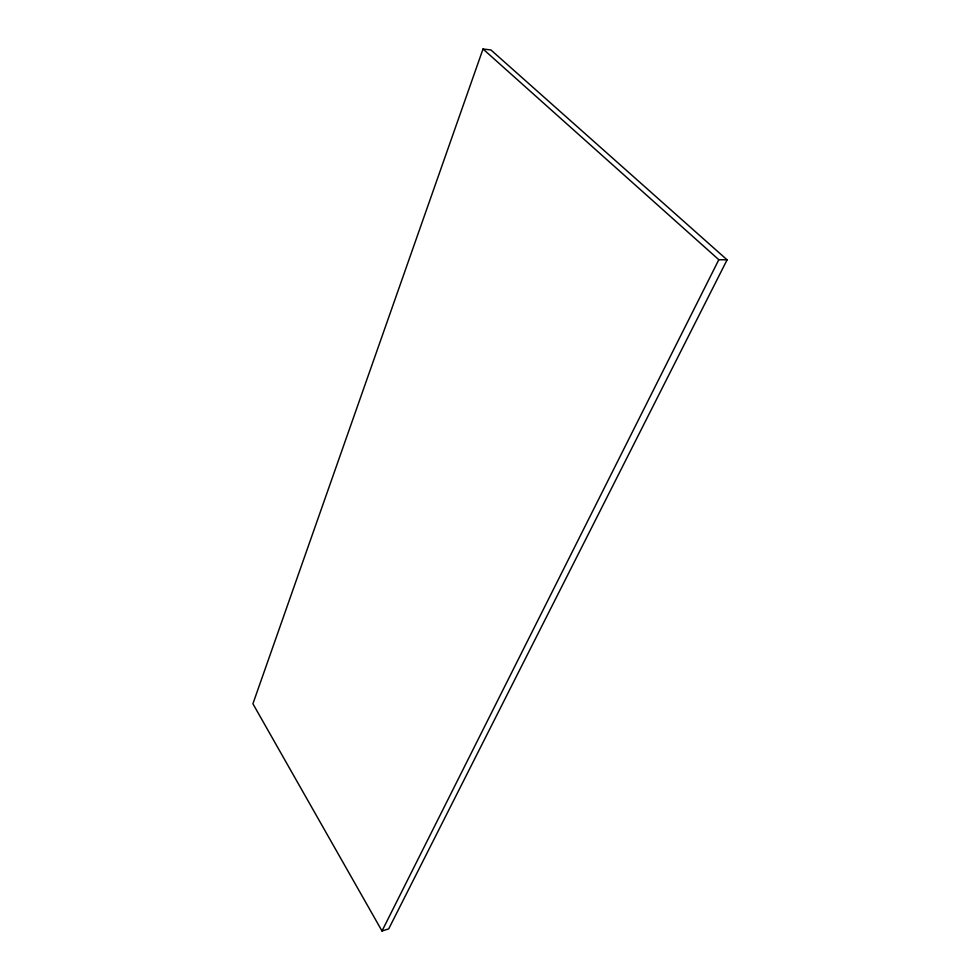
<?xml version="1.0" encoding="UTF-8"?>
<svg xmlns="http://www.w3.org/2000/svg" width="980" height="980" viewBox="0 0 980 980"><rect width="100%" height="100%" fill="white"/><g stroke="black" fill="none" stroke-linecap="round" stroke-linejoin="round"><path stroke-width="1.47" d="M483.018 49L252.914 703.775L382.004 931L388.693 928.893L727.087 259.835L490.919 49.956L483.018 49L718.818 259.712L727.087 259.835M382.004 931L718.818 259.712"/></g></svg>
